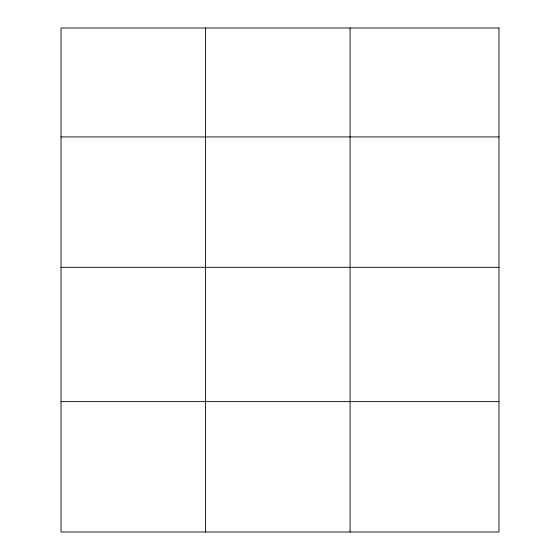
<?xml version="1.0" encoding="UTF-8"?>
<svg xmlns="http://www.w3.org/2000/svg" width="560" height="560" viewBox="0 0 560 560"><rect width="100%" height="100%" fill="white"/><g stroke="black" fill="none" stroke-linecap="round" stroke-linejoin="round"><path stroke-width="0.84" d="M61.026 136.941L498.974 136.941M61.026 267.309L498.974 267.309M61.026 401.632L498.974 401.632M350.07 28L350.07 532M205.548 28L205.548 532M498.974 28L61.026 28L61.026 532L498.974 532L498.974 28"/></g></svg>
